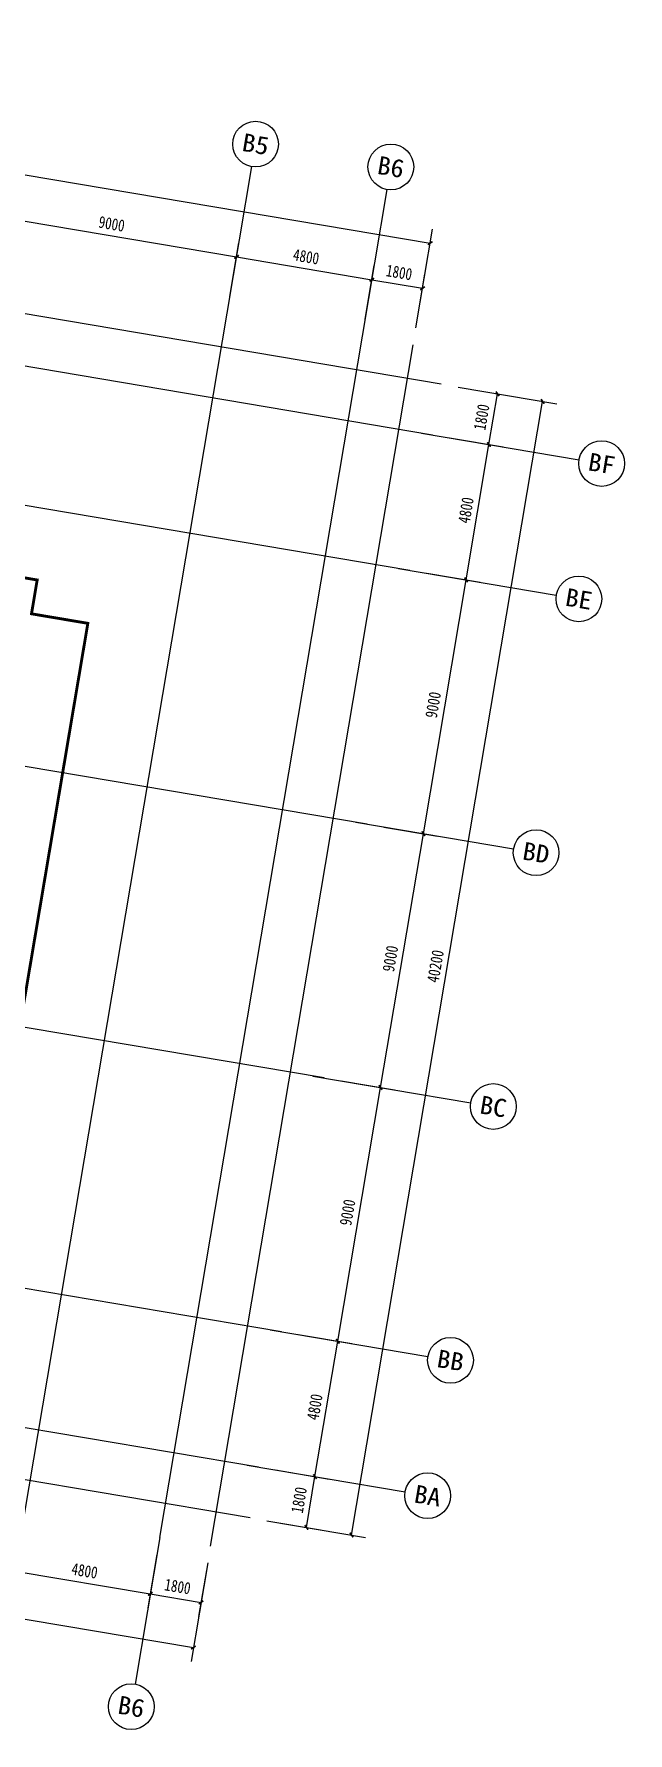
# Model space of a CAD drawing. Extents: x 12199666 to 24617114, y 1197707 to 2548648.
# Drawn here: x 12542377 to 12563165, y 1199204 to 1258614 of the extents above; entities that cross this region are included whole.
import ezdxf
from ezdxf.enums import TextEntityAlignment as Align

# ---------------------------------------------------------------- set-up
doc = ezdxf.new("R2010")
doc.units = 0
doc.header["$LTSCALE"] = 10
doc.header["$MEASUREMENT"] = 0
for name, color, linetype in [('TX-PLAN-T1-F11$0$AXIS', 3, 'Continuous'), ('TX-PLAN-T1-F11$0$AXIS_TEXT', 7, 'Continuous'), ('TX-PLAN-T1-F11$0$DOTE', 1, 'Continuous')]:
    doc.layers.add(name, color=color, linetype=linetype)
doc.layers.add('TX-PLAN-T1-F11$0$M面积', color=6, linetype='Continuous', plot=False)
doc.styles.add('TX-PLAN-T1-F11$0$_TCH_AXIS', font='')
doc.styles.add('TX-PLAN-T1-F11$0$CHA-G_T3_T3', font='', dxfattribs={"width": 0.8})
doc.styles.add('TX-PLAN-T1-F11$0$COMPLEX', font='COMPLEX', dxfattribs={"bigfont": 'GBCBIG'})
doc.styles.get('TX-PLAN-T1-F11$0$_TCH_AXIS').set_extended_font_data('SimHei')
doc.styles.get('TX-PLAN-T1-F11$0$CHA-G_T3_T3').set_extended_font_data('SimHei')
doc.dimstyles.new('TX-PLAN-T1-F11$0$_TCH_ARCH&&200', dxfattribs={"dimtxt": 418.604651, "dimasz": 140, "dimexe": 500, "dimexo": 600, "dimgap": 200, "dimtad": 1, "dimdec": 0, "dimzin": 0, "dimdsep": 46, "dimtxsty": 'TX-PLAN-T1-F11$0$CHA-G_T3_T3', "dimblk": 'TX-PLAN-T1-F11$0$_ArchTick', "dimcen": 0.09, "dimclrt": 7, "dimazin": 2, "dimtfac": 1, "dimtdec": 0, "dimtix": 1, "dimtmove": 2, "dimatfit": 3, "dimfxl": 0, "dimtolj": 1, "dimtzin": 0, "dimarcsym": 0})

# ---------------------------------------------------------------- blocks, each defined once
blk = doc.blocks.new('TX-PLAN-T1-F11$0$_AXISO')
blk.add_circle((0, 0), 0.5)
at = {"layer": 'TX-PLAN-T1-F11$0$AXIS_TEXT', "style": 'TX-PLAN-T1-F11$0$COMPLEX', "width": 1.041667}
blk.add_attdef('A', text='', height=0.56, dxfattribs=at).set_placement((-0.25, -0.28), (0.25, -0.28), align=Align.FIT)
blk = doc.blocks.new('TX-PLAN-T1-F11$0$_ArchTick')
at = {"color": 0, "linetype": 'ByBlock', "const_width": 0.4}
blk.add_lwpolyline([(-0.5, -0.5), (0.5, 0.5)], dxfattribs=at)
blk = doc.blocks.new('*D80')
at = {"layer": 'TX-PLAN-T1-F11$0$AXIS', "color": 0, "lineweight": -2, "transparency": 16777216}
for p, q in [((42000, 1800), (43900, 1800)), ((43400, 0), (43400, 1800)), ((42000, 0), (43900, 0))]:
    blk.add_line(p, q, dxfattribs=at)
at = {"layer": 'TX-PLAN-T1-F11$0$AXIS', "color": 0, "lineweight": -2, "transparency": 16777216, "xscale": 140, "yscale": 140, "zscale": 140}
for p, rotation in [((43400, 1800), 90), ((43400, 0), 270)]:
    blk.add_blockref('TX-PLAN-T1-F11$0$_ArchTick', p, dxfattribs=dict(at, rotation=rotation))
at = {"layer": 'TX-PLAN-T1-F11$0$AXIS', "color": 7, "transparency": 16777216, "insert": (42988, 900), "char_height": 418.6, "attachment_point": 5, "rotation": 90, "style": 'TX-PLAN-T1-F11$0$CHA-G_T3_T3'}
blk.add_mtext('\\A1;1800', dxfattribs=at)
blk = doc.blocks.new('*D81')
at = {"layer": 'TX-PLAN-T1-F11$0$AXIS', "color": 0, "lineweight": -2, "transparency": 16777216}
for p, q in [((42000, 6600), (43900, 6600)), ((43400, 1800), (43400, 6600)), ((42000, 1800), (43900, 1800))]:
    blk.add_line(p, q, dxfattribs=at)
at = {"layer": 'TX-PLAN-T1-F11$0$AXIS', "color": 0, "lineweight": -2, "transparency": 16777216, "xscale": 140, "yscale": 140, "zscale": 140}
for p, rotation in [((43400, 6600), 90), ((43400, 1800), 270)]:
    blk.add_blockref('TX-PLAN-T1-F11$0$_ArchTick', p, dxfattribs=dict(at, rotation=rotation))
at = {"layer": 'TX-PLAN-T1-F11$0$AXIS', "color": 7, "transparency": 16777216, "insert": (42988, 4200), "char_height": 418.6, "attachment_point": 5, "rotation": 90, "style": 'TX-PLAN-T1-F11$0$CHA-G_T3_T3'}
blk.add_mtext('\\A1;4800', dxfattribs=at)
blk = doc.blocks.new('*D82')
at = {"layer": 'TX-PLAN-T1-F11$0$AXIS', "color": 0, "lineweight": -2, "transparency": 16777216}
for p, q in [((42000, 15600), (43900, 15600)), ((43400, 6600), (43400, 15600)), ((42000, 6600), (43900, 6600))]:
    blk.add_line(p, q, dxfattribs=at)
at = {"layer": 'TX-PLAN-T1-F11$0$AXIS', "color": 0, "lineweight": -2, "transparency": 16777216, "xscale": 140, "yscale": 140, "zscale": 140}
for p, rotation in [((43400, 15600), 90), ((43400, 6600), 270)]:
    blk.add_blockref('TX-PLAN-T1-F11$0$_ArchTick', p, dxfattribs=dict(at, rotation=rotation))
at = {"layer": 'TX-PLAN-T1-F11$0$AXIS', "color": 7, "transparency": 16777216, "insert": (42988, 11100), "char_height": 418.6, "attachment_point": 5, "rotation": 90, "style": 'TX-PLAN-T1-F11$0$CHA-G_T3_T3'}
blk.add_mtext('\\A1;9000', dxfattribs=at)
blk = doc.blocks.new('*D83')
at = {"layer": 'TX-PLAN-T1-F11$0$AXIS', "color": 0, "lineweight": -2, "transparency": 16777216}
for p, q in [((42000, 24600), (43900, 24600)), ((43400, 15600), (43400, 24600)), ((42000, 15600), (43900, 15600))]:
    blk.add_line(p, q, dxfattribs=at)
at = {"layer": 'TX-PLAN-T1-F11$0$AXIS', "color": 0, "lineweight": -2, "transparency": 16777216, "xscale": 140, "yscale": 140, "zscale": 140}
for p, rotation in [((43400, 24600), 90), ((43400, 15600), 270)]:
    blk.add_blockref('TX-PLAN-T1-F11$0$_ArchTick', p, dxfattribs=dict(at, rotation=rotation))
at = {"layer": 'TX-PLAN-T1-F11$0$AXIS', "color": 7, "transparency": 16777216, "insert": (42988, 20100), "char_height": 418.6, "attachment_point": 5, "rotation": 90, "style": 'TX-PLAN-T1-F11$0$CHA-G_T3_T3'}
blk.add_mtext('\\A1;9000', dxfattribs=at)
blk = doc.blocks.new('*D84')
at = {"layer": 'TX-PLAN-T1-F11$0$AXIS', "color": 0, "lineweight": -2, "transparency": 16777216}
for p, q in [((42000, 33600), (43900, 33600)), ((43400, 24600), (43400, 33600)), ((42000, 24600), (43900, 24600))]:
    blk.add_line(p, q, dxfattribs=at)
at = {"layer": 'TX-PLAN-T1-F11$0$AXIS', "color": 0, "lineweight": -2, "transparency": 16777216, "xscale": 140, "yscale": 140, "zscale": 140}
for p, rotation in [((43400, 33600), 90), ((43400, 24600), 270)]:
    blk.add_blockref('TX-PLAN-T1-F11$0$_ArchTick', p, dxfattribs=dict(at, rotation=rotation))
at = {"layer": 'TX-PLAN-T1-F11$0$AXIS', "color": 7, "transparency": 16777216, "insert": (42988, 29100), "char_height": 418.6, "attachment_point": 5, "rotation": 90, "style": 'TX-PLAN-T1-F11$0$CHA-G_T3_T3'}
blk.add_mtext('\\A1;9000', dxfattribs=at)
blk = doc.blocks.new('*D85')
at = {"layer": 'TX-PLAN-T1-F11$0$AXIS', "color": 0, "lineweight": -2, "transparency": 16777216}
for p, q in [((42000, 38400), (43900, 38400)), ((43400, 33600), (43400, 38400)), ((42000, 33600), (43900, 33600))]:
    blk.add_line(p, q, dxfattribs=at)
at = {"layer": 'TX-PLAN-T1-F11$0$AXIS', "color": 0, "lineweight": -2, "transparency": 16777216, "xscale": 140, "yscale": 140, "zscale": 140}
for p, rotation in [((43400, 38400), 90), ((43400, 33600), 270)]:
    blk.add_blockref('TX-PLAN-T1-F11$0$_ArchTick', p, dxfattribs=dict(at, rotation=rotation))
at = {"layer": 'TX-PLAN-T1-F11$0$AXIS', "color": 7, "transparency": 16777216, "insert": (42988, 36000), "char_height": 418.6, "attachment_point": 5, "rotation": 90, "style": 'TX-PLAN-T1-F11$0$CHA-G_T3_T3'}
blk.add_mtext('\\A1;4800', dxfattribs=at)
blk = doc.blocks.new('*D86')
at = {"layer": 'TX-PLAN-T1-F11$0$AXIS', "color": 0, "lineweight": -2, "transparency": 16777216}
for p, q in [((42000, 40200), (43900, 40200)), ((43400, 38400), (43400, 40200)), ((42000, 38400), (43900, 38400))]:
    blk.add_line(p, q, dxfattribs=at)
at = {"layer": 'TX-PLAN-T1-F11$0$AXIS', "color": 0, "lineweight": -2, "transparency": 16777216, "xscale": 140, "yscale": 140, "zscale": 140}
for p, rotation in [((43400, 40200), 90), ((43400, 38400), 270)]:
    blk.add_blockref('TX-PLAN-T1-F11$0$_ArchTick', p, dxfattribs=dict(at, rotation=rotation))
at = {"layer": 'TX-PLAN-T1-F11$0$AXIS', "color": 7, "transparency": 16777216, "insert": (42988, 39300), "char_height": 418.6, "attachment_point": 5, "rotation": 90, "style": 'TX-PLAN-T1-F11$0$CHA-G_T3_T3'}
blk.add_mtext('\\A1;1800', dxfattribs=at)
blk = doc.blocks.new('*D88')
at = {"layer": 'TX-PLAN-T1-F11$0$AXIS', "color": 0, "lineweight": -2, "transparency": 16777216}
for p, q in [((0, -1800), (0, -5300)), ((40200, -1800), (40200, -5300)), ((0, -4800), (40200, -4800))]:
    blk.add_line(p, q, dxfattribs=at)
at = {"layer": 'TX-PLAN-T1-F11$0$AXIS', "color": 0, "lineweight": -2, "transparency": 16777216, "xscale": 140, "yscale": 140, "zscale": 140, "rotation": 180}
blk.add_blockref('TX-PLAN-T1-F11$0$_ArchTick', (0, -4800), dxfattribs=at)
at = {"layer": 'TX-PLAN-T1-F11$0$AXIS', "color": 0, "lineweight": -2, "transparency": 16777216, "xscale": 140, "yscale": 140, "zscale": 140}
blk.add_blockref('TX-PLAN-T1-F11$0$_ArchTick', (40200, -4800), dxfattribs=at)
at = {"layer": 'TX-PLAN-T1-F11$0$AXIS', "color": 7, "transparency": 16777216, "insert": (20100, -4388), "char_height": 418.6, "attachment_point": 5, "style": 'TX-PLAN-T1-F11$0$CHA-G_T3_T3'}
blk.add_mtext('\\A1;40200', dxfattribs=at)
blk = doc.blocks.new('*D94')
at = {"layer": 'TX-PLAN-T1-F11$0$AXIS', "color": 0, "lineweight": -2, "transparency": 16777216}
for p, q in [((33600, -1800), (33600, -3700)), ((38400, -1800), (38400, -3700)), ((33600, -3200), (38400, -3200))]:
    blk.add_line(p, q, dxfattribs=at)
at = {"layer": 'TX-PLAN-T1-F11$0$AXIS', "color": 0, "lineweight": -2, "transparency": 16777216, "xscale": 140, "yscale": 140, "zscale": 140, "rotation": 180}
blk.add_blockref('TX-PLAN-T1-F11$0$_ArchTick', (33600, -3200), dxfattribs=at)
at = {"layer": 'TX-PLAN-T1-F11$0$AXIS', "color": 0, "lineweight": -2, "transparency": 16777216, "xscale": 140, "yscale": 140, "zscale": 140}
blk.add_blockref('TX-PLAN-T1-F11$0$_ArchTick', (38400, -3200), dxfattribs=at)
at = {"layer": 'TX-PLAN-T1-F11$0$AXIS', "color": 7, "transparency": 16777216, "insert": (36000, -2788), "char_height": 418.6, "attachment_point": 5, "style": 'TX-PLAN-T1-F11$0$CHA-G_T3_T3'}
blk.add_mtext('\\A1;4800', dxfattribs=at)
blk = doc.blocks.new('*D95')
at = {"layer": 'TX-PLAN-T1-F11$0$AXIS', "color": 0, "lineweight": -2, "transparency": 16777216}
for p, q in [((38400, -1800), (38400, -3700)), ((40200, -1800), (40200, -3700)), ((38400, -3200), (40200, -3200))]:
    blk.add_line(p, q, dxfattribs=at)
at = {"layer": 'TX-PLAN-T1-F11$0$AXIS', "color": 0, "lineweight": -2, "transparency": 16777216, "xscale": 140, "yscale": 140, "zscale": 140, "rotation": 180}
blk.add_blockref('TX-PLAN-T1-F11$0$_ArchTick', (38400, -3200), dxfattribs=at)
at = {"layer": 'TX-PLAN-T1-F11$0$AXIS', "color": 0, "lineweight": -2, "transparency": 16777216, "xscale": 140, "yscale": 140, "zscale": 140}
blk.add_blockref('TX-PLAN-T1-F11$0$_ArchTick', (40200, -3200), dxfattribs=at)
at = {"layer": 'TX-PLAN-T1-F11$0$AXIS', "color": 7, "transparency": 16777216, "insert": (39300, -2788), "char_height": 418.6, "attachment_point": 5, "style": 'TX-PLAN-T1-F11$0$CHA-G_T3_T3'}
blk.add_mtext('\\A1;1800', dxfattribs=at)
blk = doc.blocks.new('*D96')
at = {"layer": 'TX-PLAN-T1-F11$0$AXIS', "color": 0, "lineweight": -2, "transparency": 16777216}
for p, q in [((0, 42000), (0, 45500)), ((40200, 42000), (40200, 45500)), ((0, 45000), (40200, 45000))]:
    blk.add_line(p, q, dxfattribs=at)
at = {"layer": 'TX-PLAN-T1-F11$0$AXIS', "color": 0, "lineweight": -2, "transparency": 16777216, "xscale": 140, "yscale": 140, "zscale": 140, "rotation": 180}
blk.add_blockref('TX-PLAN-T1-F11$0$_ArchTick', (0, 45000), dxfattribs=at)
at = {"layer": 'TX-PLAN-T1-F11$0$AXIS', "color": 0, "lineweight": -2, "transparency": 16777216, "xscale": 140, "yscale": 140, "zscale": 140}
blk.add_blockref('TX-PLAN-T1-F11$0$_ArchTick', (40200, 45000), dxfattribs=at)
at = {"layer": 'TX-PLAN-T1-F11$0$AXIS', "color": 7, "transparency": 16777216, "insert": (20100, 45412), "char_height": 418.6, "attachment_point": 5, "style": 'TX-PLAN-T1-F11$0$CHA-G_T3_T3'}
blk.add_mtext('\\A1;40200', dxfattribs=at)
blk = doc.blocks.new('*D101')
at = {"layer": 'TX-PLAN-T1-F11$0$AXIS', "color": 0, "lineweight": -2, "transparency": 16777216}
for p, q in [((24600, 42000), (24600, 43900)), ((24600, 43400), (33600, 43400)), ((33600, 42000), (33600, 43900))]:
    blk.add_line(p, q, dxfattribs=at)
at = {"layer": 'TX-PLAN-T1-F11$0$AXIS', "color": 0, "lineweight": -2, "transparency": 16777216, "xscale": 140, "yscale": 140, "zscale": 140, "rotation": 180}
blk.add_blockref('TX-PLAN-T1-F11$0$_ArchTick', (24600, 43400), dxfattribs=at)
at = {"layer": 'TX-PLAN-T1-F11$0$AXIS', "color": 0, "lineweight": -2, "transparency": 16777216, "xscale": 140, "yscale": 140, "zscale": 140}
blk.add_blockref('TX-PLAN-T1-F11$0$_ArchTick', (33600, 43400), dxfattribs=at)
at = {"layer": 'TX-PLAN-T1-F11$0$AXIS', "color": 7, "transparency": 16777216, "insert": (29100, 43812), "char_height": 418.6, "attachment_point": 5, "style": 'TX-PLAN-T1-F11$0$CHA-G_T3_T3'}
blk.add_mtext('\\A1;9000', dxfattribs=at)
blk = doc.blocks.new('*D102')
at = {"layer": 'TX-PLAN-T1-F11$0$AXIS', "color": 0, "lineweight": -2, "transparency": 16777216}
for p, q in [((33600, 42000), (33600, 43900)), ((33600, 43400), (38400, 43400)), ((38400, 42000), (38400, 43900))]:
    blk.add_line(p, q, dxfattribs=at)
at = {"layer": 'TX-PLAN-T1-F11$0$AXIS', "color": 0, "lineweight": -2, "transparency": 16777216, "xscale": 140, "yscale": 140, "zscale": 140, "rotation": 180}
blk.add_blockref('TX-PLAN-T1-F11$0$_ArchTick', (33600, 43400), dxfattribs=at)
at = {"layer": 'TX-PLAN-T1-F11$0$AXIS', "color": 0, "lineweight": -2, "transparency": 16777216, "xscale": 140, "yscale": 140, "zscale": 140}
blk.add_blockref('TX-PLAN-T1-F11$0$_ArchTick', (38400, 43400), dxfattribs=at)
at = {"layer": 'TX-PLAN-T1-F11$0$AXIS', "color": 7, "transparency": 16777216, "insert": (36000, 43812), "char_height": 418.6, "attachment_point": 5, "style": 'TX-PLAN-T1-F11$0$CHA-G_T3_T3'}
blk.add_mtext('\\A1;4800', dxfattribs=at)
blk = doc.blocks.new('*D103')
at = {"layer": 'TX-PLAN-T1-F11$0$AXIS', "color": 0, "lineweight": -2, "transparency": 16777216}
for p, q in [((38400, 42000), (38400, 43900)), ((38400, 43400), (40200, 43400)), ((40200, 42000), (40200, 43900))]:
    blk.add_line(p, q, dxfattribs=at)
at = {"layer": 'TX-PLAN-T1-F11$0$AXIS', "color": 0, "lineweight": -2, "transparency": 16777216, "xscale": 140, "yscale": 140, "zscale": 140, "rotation": 180}
blk.add_blockref('TX-PLAN-T1-F11$0$_ArchTick', (38400, 43400), dxfattribs=at)
at = {"layer": 'TX-PLAN-T1-F11$0$AXIS', "color": 0, "lineweight": -2, "transparency": 16777216, "xscale": 140, "yscale": 140, "zscale": 140}
blk.add_blockref('TX-PLAN-T1-F11$0$_ArchTick', (40200, 43400), dxfattribs=at)
at = {"layer": 'TX-PLAN-T1-F11$0$AXIS', "color": 7, "transparency": 16777216, "insert": (39300, 43812), "char_height": 418.6, "attachment_point": 5, "style": 'TX-PLAN-T1-F11$0$CHA-G_T3_T3'}
blk.add_mtext('\\A1;1800', dxfattribs=at)
blk = doc.blocks.new('*D104')
at = {"layer": 'TX-PLAN-T1-F11$0$AXIS', "color": 0, "lineweight": -2, "transparency": 16777216}
for p, q in [((42000, 40200), (45500, 40200)), ((45000, 0), (45000, 40200)), ((42000, 0), (45500, 0))]:
    blk.add_line(p, q, dxfattribs=at)
at = {"layer": 'TX-PLAN-T1-F11$0$AXIS', "color": 0, "lineweight": -2, "transparency": 16777216, "xscale": 140, "yscale": 140, "zscale": 140}
for p, rotation in [((45000, 40200), 90), ((45000, 0), 270)]:
    blk.add_blockref('TX-PLAN-T1-F11$0$_ArchTick', p, dxfattribs=dict(at, rotation=rotation))
at = {"layer": 'TX-PLAN-T1-F11$0$AXIS', "color": 7, "transparency": 16777216, "insert": (44588, 20100), "char_height": 418.6, "attachment_point": 5, "rotation": 90, "style": 'TX-PLAN-T1-F11$0$CHA-G_T3_T3'}
blk.add_mtext('\\A1;40200', dxfattribs=at)
blk = doc.blocks.new('TX-PLAN-T1-F11$0$A$C64a4d950')
at = {"layer": 'TX-PLAN-T1-F11$0$AXIS'}
for p, q in [((33600, 41400), (33600, 46600)), ((38400, 41400), (38400, 46600)), ((41000, 38400), (46600, 38400)), ((41000, 33600), (46600, 33600)), ((41000, 24600), (46600, 24600)), ((41000, 15600), (46600, 15600)), ((41000, 6600), (46600, 6600)), ((41000, 1800), (46600, 1800)), ((38400, -1200), (38400, -6400))]:
    blk.add_line(p, q, dxfattribs=at)
at = {"layer": 'TX-PLAN-T1-F11$0$DOTE', "ltscale": 0.7}
for p, q in [((33600, -1200), (33600, 41400)), ((38400, -1200), (38400, 41400)), ((40200, -1200), (40200, 41400)), ((41400, 40200), (-1200, 40200)), ((41400, 38400), (-1200, 38400)), ((41400, 33600), (-1200, 33600)), ((41400, 24600), (-1200, 24600)), ((41400, 15600), (-1200, 15600)), ((41400, 6600), (-1200, 6600)), ((41400, 1800), (-1200, 1800)), ((41400, 0), (-1200, 0))]:
    blk.add_line(p, q, dxfattribs=at)
at = {"layer": 'TX-PLAN-T1-F11$0$AXIS'}
ref = blk.add_blockref('TX-PLAN-T1-F11$0$_AXISO', (33600, 47400), dxfattribs=dict(at, xscale=1600, yscale=1600, zscale=1600))
ref.add_attrib('A', 'B5', dxfattribs={"layer": 'TX-PLAN-T1-F11$0$AXIS_TEXT', "height": 627.11, "style": 'TX-PLAN-T1-F11$0$_TCH_AXIS', "width": 1.028902}).set_placement((33136, 47086.4), (34064, 47086.4), align=Align.FIT)
ref = blk.add_blockref('TX-PLAN-T1-F11$0$_AXISO', (38400, 47400), dxfattribs=dict(at, xscale=1600, yscale=1600, zscale=1600))
ref.add_attrib('A', 'B6', dxfattribs={"layer": 'TX-PLAN-T1-F11$0$AXIS_TEXT', "height": 634.51, "style": 'TX-PLAN-T1-F11$0$_TCH_AXIS', "width": 1.011364}).set_placement((37938.5, 47082.7), (38861.5, 47082.7), align=Align.FIT)
ref = blk.add_blockref('TX-PLAN-T1-F11$0$_AXISO', (47400, 38400), dxfattribs=dict(at, xscale=1600, yscale=1600, zscale=1600))
ref.add_attrib('A', 'BF', dxfattribs={"layer": 'TX-PLAN-T1-F11$0$AXIS_TEXT', "height": 622.1, "style": 'TX-PLAN-T1-F11$0$_TCH_AXIS', "width": 1.040936}).set_placement((46934.3, 38088.9), (47865.7, 38088.9), align=Align.FIT)
ref = blk.add_blockref('TX-PLAN-T1-F11$0$_AXISO', (47400, 33600), dxfattribs=dict(at, xscale=1600, yscale=1600, zscale=1600))
ref.add_attrib('A', 'BE', dxfattribs={"layer": 'TX-PLAN-T1-F11$0$AXIS_TEXT', "height": 622.1, "style": 'TX-PLAN-T1-F11$0$_TCH_AXIS', "width": 1.040936}).set_placement((46934.3, 33288.9), (47865.7, 33288.9), align=Align.FIT)
ref = blk.add_blockref('TX-PLAN-T1-F11$0$_AXISO', (47400, 24600), dxfattribs=dict(at, xscale=1600, yscale=1600, zscale=1600))
ref.add_attrib('A', 'BD', dxfattribs={"layer": 'TX-PLAN-T1-F11$0$AXIS_TEXT', "height": 622.1, "style": 'TX-PLAN-T1-F11$0$_TCH_AXIS', "width": 1.040936}).set_placement((46934.3, 24288.9), (47865.7, 24288.9), align=Align.FIT)
ref = blk.add_blockref('TX-PLAN-T1-F11$0$_AXISO', (47400, 15600), dxfattribs=dict(at, xscale=1600, yscale=1600, zscale=1600))
ref.add_attrib('A', 'BC', dxfattribs={"layer": 'TX-PLAN-T1-F11$0$AXIS_TEXT', "height": 632.06, "style": 'TX-PLAN-T1-F11$0$_TCH_AXIS', "width": 1.017143}).set_placement((46937.7, 15284), (47862.3, 15284), align=Align.FIT)
ref = blk.add_blockref('TX-PLAN-T1-F11$0$_AXISO', (47400, 6600), dxfattribs=dict(at, xscale=1600, yscale=1600, zscale=1600))
ref.add_attrib('A', 'BB', dxfattribs={"layer": 'TX-PLAN-T1-F11$0$AXIS_TEXT', "height": 622.1, "style": 'TX-PLAN-T1-F11$0$_TCH_AXIS', "width": 1.040936}).set_placement((46934.3, 6288.9), (47865.7, 6288.9), align=Align.FIT)
ref = blk.add_blockref('TX-PLAN-T1-F11$0$_AXISO', (47400, 1800), dxfattribs=dict(at, xscale=1600, yscale=1600, zscale=1600))
ref.add_attrib('A', 'BA', dxfattribs={"layer": 'TX-PLAN-T1-F11$0$AXIS_TEXT', "height": 627.11, "style": 'TX-PLAN-T1-F11$0$_TCH_AXIS', "width": 1.028902}).set_placement((46936, 1486.4), (47864, 1486.4), align=Align.FIT)
ref = blk.add_blockref('TX-PLAN-T1-F11$0$_AXISO', (38400, -7200), dxfattribs=dict(at, xscale=1600, yscale=1600, zscale=1600))
ref.add_attrib('A', 'B6', dxfattribs={"layer": 'TX-PLAN-T1-F11$0$AXIS_TEXT', "height": 634.51, "style": 'TX-PLAN-T1-F11$0$_TCH_AXIS', "width": 1.011364}).set_placement((37938.5, -7517.3), (38861.5, -7517.3), align=Align.FIT)
for base, p1, p2, angle, picture, middle in [((40200, 45000), (0, 41400), (40200, 41400), 360, '*D96', (20100, 45411.7)), ((33600, 43400), (24600, 41400), (33600, 41400), 360, '*D101', (29100, 43811.7)), ((38400, 43400), (33600, 41400), (38400, 41400), 360, '*D102', (36000, 43811.7)), ((40200, 43400), (38400, 41400), (40200, 41400), 360, '*D103', (39300, 43811.7)), ((43400, 40200), (41400, 38400), (41400, 40200), 90, '*D86', (42988.3, 39300)), ((45000, 40200), (41400, 0), (41400, 40200), 90, '*D104', (44588.3, 20100)), ((43400, 38400), (41400, 33600), (41400, 38400), 90, '*D85', (42988.3, 36000)), ((43400, 33600), (41400, 24600), (41400, 33600), 90, '*D84', (42988.3, 29100)), ((43400, 24600), (41400, 15600), (41400, 24600), 90, '*D83', (42988.3, 20100)), ((43400, 15600), (41400, 6600), (41400, 15600), 90, '*D82', (42988.3, 11100)), ((43400, 6600), (41400, 1800), (41400, 6600), 90, '*D81', (42988.3, 4200)), ((43400, 1800), (41400, 0), (41400, 1800), 90, '*D80', (42988.3, 900)), ((40200, -4800), (0, -1200), (40200, -1200), 360, '*D88', (20100, -4388.3)), ((38400, -3200), (33600, -1200), (38400, -1200), 360, '*D94', (36000, -2788.3)), ((40200, -3200), (38400, -1200), (40200, -1200), 360, '*D95', (39300, -2788.3))]:
    dim = blk.add_linear_dim(base=base, p1=p1, p2=p2, angle=angle, dimstyle='TX-PLAN-T1-F11$0$_TCH_ARCH&&200', dxfattribs=at)
    dim.commit()
    dim.dimension.update_dxf_attribs({"geometry": picture, "text_midpoint": middle, "dimtype": 129})
blk = doc.blocks.new('TX-PLAN-T1-F11')
at = {"layer": 'TX-PLAN-T1-F11$0$M面积', "const_width": 100, "elevation": 3.6}
blk.add_lwpolyline([(12533270.9, 1241077.9), (12542490.6, 1239522.5), (12542290.9, 1238339.2), (12544263.1, 1238006.5), (12541052.3, 1218975.4)], dxfattribs=at)
blk.add_lwpolyline([(12533270.9, 1241077.9), (12542490.6, 1239522.5), (12542290.9, 1238339.2), (12544263.1, 1238006.5), (12541052.3, 1218975.4)], dxfattribs=at)
at = {"layer": 'TX-PLAN-T1-F11$0$AXIS', "rotation": 350.4236156863813}
blk.add_blockref('TX-PLAN-T1-F11$0$A$C64a4d950', (12509115.2, 1213613.8, 3.6), dxfattribs=at)

msp = doc.modelspace()

# ---------------------------------------------------------------- block references
msp.add_blockref('TX-PLAN-T1-F11', (0, 0))

doc.saveas('drawing.dxf')
